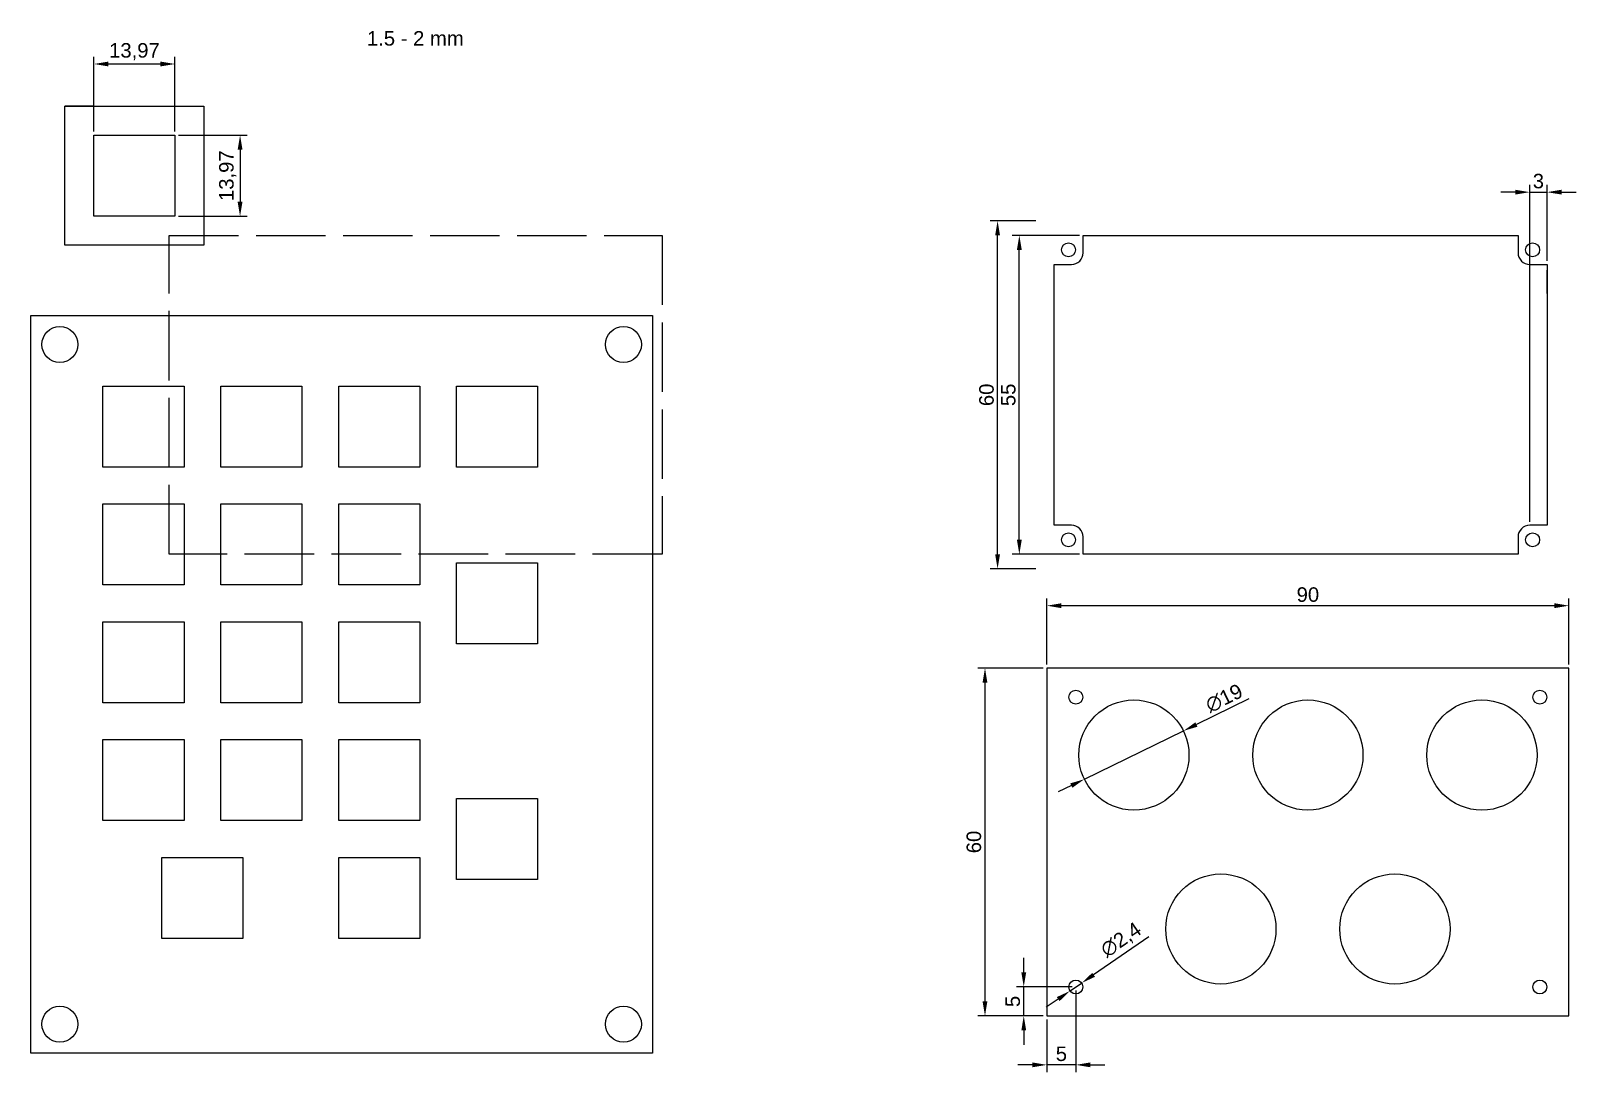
# Model space of a CAD drawing. Header units: millimetres. Extents: x -74 to 399, y -857 to 248.
# Drawn here: x 2 to 268.4, y 68.1 to 247.6 of the extents above; entities that cross this region are included whole.
import ezdxf

# ---------------------------------------------------------------- set-up
doc = ezdxf.new("R2010")
doc.units = ezdxf.units.MM
doc.linetypes.add('ACAD_ISO02W100', pattern=[15, 12, -3])
doc.layers.add('Kóta', color=1, linetype='Continuous')
doc.layers.add('N hrana', color=3, linetype='ACAD_ISO02W100')
doc.styles.get("Standard").update_dxf_attribs({"font": 'arial.ttf'})
doc.dimstyles.new('ISO-25', dxfattribs={"dimtxt": 2.5, "dimasz": 2.5, "dimexe": 1.25, "dimexo": 0.625, "dimtad": 1, "dimtxsty": 'Standard', "dimcen": 2.5, "dimadec": 0, "dimazin": 0, "dimtfac": 1, "dimtmove": 0, "dimatfit": 3, "dimfxl": 1, "dimarcsym": 0})

# ---------------------------------------------------------------- blocks, each defined once
blk = doc.blocks.new('*D1')
at = {"layer": 'Defpoints', "color": 0, "transparency": 16777216}
for p in [(200.68, 126.91), (183.6, 118.58)]:
    blk.add_point(p, dxfattribs=at)
at = {"layer": 'Kóta', "color": 0, "lineweight": -2, "transparency": 16777216}
for p, q in [((211.96, 132.42), (202.92, 128.01)), ((183.6, 118.58), (200.68, 126.91)), ((181.36, 117.48), (179.11, 116.38))]:
    blk.add_line(p, q, dxfattribs=at)
at = {"layer": 'Kóta', "color": 0, "transparency": 16777216}
for points in [[(202.74, 128.39), (203.11, 127.64), (200.68, 126.91)], [(181.17, 117.86), (181.54, 117.11), (183.6, 118.58)]]:
    blk.add_solid(points, dxfattribs=at)
at = {"layer": 'Kóta', "color": 0, "transparency": 16777216, "insert": (207.7, 132.54), "char_height": 2.5, "attachment_point": 5, "rotation": 26.0233}
blk.add_mtext('∅19', dxfattribs=at)
blk = doc.blocks.new('*D2')
at = {"layer": 'Defpoints', "color": 0, "transparency": 16777216}
for p in [(177.14, 148.51), (177.14, 137.75), (267.14, 137.75)]:
    blk.add_point(p, dxfattribs=at)
at = {"layer": 'Kóta', "color": 0, "lineweight": -2, "transparency": 16777216}
for p, q in [((177.14, 138.37), (177.14, 149.76)), ((267.14, 138.37), (267.14, 149.76)), ((264.64, 148.51), (179.64, 148.51))]:
    blk.add_line(p, q, dxfattribs=at)
at = {"layer": 'Kóta', "color": 0, "transparency": 16777216}
for points in [[(179.64, 148.93), (179.64, 148.09), (177.14, 148.51)], [(264.64, 148.93), (264.64, 148.09), (267.14, 148.51)]]:
    blk.add_solid(points, dxfattribs=at)
at = {"layer": 'Kóta', "color": 0, "transparency": 16777216, "insert": (222.14, 150.41), "char_height": 2.5, "attachment_point": 5}
blk.add_mtext('90', dxfattribs=at)
blk = doc.blocks.new('*D3')
at = {"layer": 'Defpoints', "color": 0, "transparency": 16777216}
for p in [(177.14, 137.75), (166.47, 77.75), (177.14, 77.75)]:
    blk.add_point(p, dxfattribs=at)
at = {"layer": 'Kóta', "color": 0, "lineweight": -2, "transparency": 16777216}
for p, q in [((176.52, 137.75), (165.22, 137.75)), ((166.47, 135.25), (166.47, 80.25)), ((176.52, 77.75), (165.22, 77.75))]:
    blk.add_line(p, q, dxfattribs=at)
at = {"layer": 'Kóta', "color": 0, "transparency": 16777216}
for points in [[(166.05, 135.25), (166.88, 135.25), (166.47, 137.75)], [(166.05, 80.25), (166.88, 80.25), (166.47, 77.75)]]:
    blk.add_solid(points, dxfattribs=at)
at = {"layer": 'Kóta', "color": 0, "transparency": 16777216, "insert": (164.56, 107.75), "char_height": 2.5, "attachment_point": 5, "rotation": 90}
blk.add_mtext('60', dxfattribs=at)
blk = doc.blocks.new('*D4')
at = {"layer": 'Defpoints', "color": 0, "transparency": 16777216}
for p in [(183.13, 83.43), (181.15, 82.07)]:
    blk.add_point(p, dxfattribs=at)
at = {"layer": 'Kóta', "color": 0, "lineweight": -2, "transparency": 16777216}
for p, q in [((194.74, 91.39), (185.19, 84.84)), ((181.15, 82.07), (183.13, 83.43)), ((179.09, 80.65), (177.03, 79.24))]:
    blk.add_line(p, q, dxfattribs=at)
at = {"layer": 'Kóta', "color": 0, "transparency": 16777216}
for points in [[(184.96, 85.18), (185.43, 84.5), (183.13, 83.43)], [(178.85, 81), (179.32, 80.31), (181.15, 82.07)]]:
    blk.add_solid(points, dxfattribs=at)
at = {"layer": 'Kóta', "color": 0, "transparency": 16777216, "insert": (190, 90.77), "char_height": 2.5, "attachment_point": 5, "rotation": 34.4506}
blk.add_mtext('∅2,4', dxfattribs=at)
blk = doc.blocks.new('*D5')
at = {"layer": 'Defpoints', "color": 0, "transparency": 16777216}
for p in [(182.14, 82.75), (177.14, 77.75), (177.14, 69.31)]:
    blk.add_point(p, dxfattribs=at)
at = {"layer": 'Kóta', "color": 0, "lineweight": -2, "transparency": 16777216}
for p, q in [((182.14, 82.12), (182.14, 68.06)), ((177.14, 77.12), (177.14, 68.06)), ((174.64, 69.31), (172.14, 69.31)), ((182.14, 69.31), (177.14, 69.31)), ((184.64, 69.31), (187.14, 69.31))]:
    blk.add_line(p, q, dxfattribs=at)
at = {"layer": 'Kóta', "color": 0, "transparency": 16777216}
for points in [[(174.64, 69.73), (174.64, 68.9), (177.14, 69.31)], [(184.64, 69.73), (184.64, 68.9), (182.14, 69.31)]]:
    blk.add_solid(points, dxfattribs=at)
at = {"layer": 'Kóta', "color": 0, "transparency": 16777216, "insert": (179.64, 71.21), "char_height": 2.5, "attachment_point": 5}
blk.add_mtext('5', dxfattribs=at)
blk = doc.blocks.new('*D6')
at = {"layer": 'Defpoints', "color": 0, "transparency": 16777216}
for p in [(173.15, 82.75), (182.14, 82.75), (177.14, 77.75)]:
    blk.add_point(p, dxfattribs=at)
at = {"layer": 'Kóta', "color": 0, "lineweight": -2, "transparency": 16777216}
for p, q in [((173.15, 85.25), (173.15, 87.75)), ((181.52, 82.75), (171.9, 82.75)), ((173.15, 77.75), (173.15, 82.75)), ((176.52, 77.75), (171.9, 77.75)), ((173.15, 75.25), (173.15, 72.75))]:
    blk.add_line(p, q, dxfattribs=at)
at = {"layer": 'Kóta', "color": 0, "transparency": 16777216}
for points in [[(172.74, 85.25), (173.57, 85.25), (173.15, 82.75)], [(172.74, 75.25), (173.57, 75.25), (173.15, 77.75)]]:
    blk.add_solid(points, dxfattribs=at)
at = {"layer": 'Kóta', "color": 0, "transparency": 16777216, "insert": (171.26, 80.25), "char_height": 2.5, "attachment_point": 5, "rotation": 90}
blk.add_mtext('5', dxfattribs=at)
blk = doc.blocks.new('*D7')
at = {"layer": 'Defpoints', "color": 0, "transparency": 16777216}
for p in [(168.64, 214.87), (175.88, 214.87), (175.88, 154.87)]:
    blk.add_point(p, dxfattribs=at)
at = {"layer": 'Kóta', "color": 0, "lineweight": -2, "transparency": 16777216}
for p, q in [((175.25, 214.87), (167.39, 214.87)), ((168.64, 157.37), (168.64, 212.37)), ((175.25, 154.87), (167.39, 154.87))]:
    blk.add_line(p, q, dxfattribs=at)
at = {"layer": 'Kóta', "color": 0, "transparency": 16777216}
for points in [[(168.22, 212.37), (169.06, 212.37), (168.64, 214.87)], [(168.22, 157.37), (169.06, 157.37), (168.64, 154.87)]]:
    blk.add_solid(points, dxfattribs=at)
at = {"layer": 'Kóta', "color": 0, "transparency": 16777216, "insert": (166.74, 184.87), "char_height": 2.5, "attachment_point": 5, "rotation": 90}
blk.add_mtext('60', dxfattribs=at)
blk = doc.blocks.new('*D8')
at = {"layer": 'Defpoints', "color": 0, "transparency": 16777216}
for p in [(263.38, 219.83), (263.38, 207.37), (260.38, 162.37)]:
    blk.add_point(p, dxfattribs=at)
at = {"layer": 'Kóta', "color": 0, "lineweight": -2, "transparency": 16777216}
for p, q in [((257.88, 219.83), (255.38, 219.83)), ((260.38, 163), (260.38, 221.08)), ((260.38, 219.83), (263.38, 219.83)), ((263.38, 208), (263.38, 221.08)), ((265.88, 219.83), (268.38, 219.83))]:
    blk.add_line(p, q, dxfattribs=at)
at = {"layer": 'Kóta', "color": 0, "transparency": 16777216}
for points in [[(257.88, 220.25), (257.88, 219.42), (260.38, 219.83)], [(265.88, 220.25), (265.88, 219.42), (263.38, 219.83)]]:
    blk.add_solid(points, dxfattribs=at)
at = {"layer": 'Kóta', "color": 0, "transparency": 16777216, "insert": (261.88, 221.73), "char_height": 2.5, "attachment_point": 5}
blk.add_mtext('3', dxfattribs=at)
blk = doc.blocks.new('*D9')
at = {"layer": 'Defpoints', "color": 0, "transparency": 16777216}
for p in [(172.39, 212.37), (183.38, 212.37), (183.38, 157.37)]:
    blk.add_point(p, dxfattribs=at)
at = {"layer": 'Kóta', "color": 0, "lineweight": -2, "transparency": 16777216}
for p, q in [((182.75, 212.37), (171.14, 212.37)), ((172.39, 159.87), (172.39, 209.87)), ((182.75, 157.37), (171.14, 157.37))]:
    blk.add_line(p, q, dxfattribs=at)
at = {"layer": 'Kóta', "color": 0, "transparency": 16777216}
for points in [[(171.97, 209.87), (172.81, 209.87), (172.39, 212.37)], [(171.97, 159.87), (172.81, 159.87), (172.39, 157.37)]]:
    blk.add_solid(points, dxfattribs=at)
at = {"layer": 'Kóta', "color": 0, "transparency": 16777216, "insert": (170.49, 184.87), "char_height": 2.5, "attachment_point": 5, "rotation": 90}
blk.add_mtext('55', dxfattribs=at)
blk = doc.blocks.new('*D11')
at = {"layer": 'Defpoints', "color": 0, "transparency": 16777216}
for p in [(26.82, 241.94), (12.85, 229.65), (26.82, 229.65)]:
    blk.add_point(p, dxfattribs=at)
at = {"layer": 'Kóta', "color": 0, "lineweight": -2, "transparency": 16777216}
for p, q in [((12.85, 230.28), (12.85, 243.19)), ((26.82, 230.28), (26.82, 243.19)), ((15.35, 241.94), (24.32, 241.94))]:
    blk.add_line(p, q, dxfattribs=at)
at = {"layer": 'Kóta', "color": 0, "transparency": 16777216}
for points in [[(15.35, 242.35), (15.35, 241.52), (12.85, 241.94)], [(24.32, 242.35), (24.32, 241.52), (26.82, 241.94)]]:
    blk.add_solid(points, dxfattribs=at)
at = {"layer": 'Kóta', "color": 0, "transparency": 16777216, "insert": (19.83, 244.06), "char_height": 2.5, "attachment_point": 5}
blk.add_mtext('13,97', dxfattribs=at)
blk = doc.blocks.new('*D12')
at = {"layer": 'Defpoints', "color": 0, "transparency": 16777216}
for p in [(26.82, 229.65), (26.82, 215.68), (38.04, 215.68)]:
    blk.add_point(p, dxfattribs=at)
at = {"layer": 'Kóta', "color": 0, "lineweight": -2, "transparency": 16777216}
for p, q in [((27.44, 229.65), (39.29, 229.65)), ((38.04, 227.15), (38.04, 218.18)), ((27.44, 215.68), (39.29, 215.68))]:
    blk.add_line(p, q, dxfattribs=at)
at = {"layer": 'Kóta', "color": 0, "transparency": 16777216}
for points in [[(37.62, 227.15), (38.46, 227.15), (38.04, 229.65)], [(37.62, 218.18), (38.46, 218.18), (38.04, 215.68)]]:
    blk.add_solid(points, dxfattribs=at)
at = {"layer": 'Kóta', "color": 0, "transparency": 16777216, "insert": (35.91, 222.67), "char_height": 2.5, "attachment_point": 5, "rotation": 90}
blk.add_mtext('13,97', dxfattribs=at)
blk = doc.blocks.new('*U14')
blk.add_lwpolyline([(-6.985, 6.985), (6.985, 6.985), (6.985, -6.985), (-6.985, -6.985)], close=True)
blk = doc.blocks.new('*U15')
at = {"color": 0, "linetype": 'ByBlock', "lineweight": -2, "transparency": 16777216}
for p in [(0, 0), (0, -40.64)]:
    blk.add_blockref('*U14', p, dxfattribs=at)
blk = doc.blocks.new('*U16')
blk.add_lwpolyline([(-6.985, 6.985), (6.985, 6.985), (6.985, -6.985), (-6.985, -6.985)], close=True)
blk = doc.blocks.new('*U17')
at = {"color": 0, "linetype": 'ByBlock', "lineweight": -2, "transparency": 16777216}
for p in [(0, 0), (0, -20.32)]:
    blk.add_blockref('*U16', p, dxfattribs=at)

msp = doc.modelspace()

# ---------------------------------------------------------------- linework, layer by layer
for p, q in [((12.848, 234.651), (7.848, 234.651)), ((31.818, 215.681), (31.818, 210.681)), ((263.38, 202.373), (263.38, 206.373)), ((1.979, 189.55), (1.979, 198.55)), ((1.979, 198.55), (6.979, 198.55)), ((75.368, 152.085), (75.368, 155.895)), ((177.14, 137.746), (177.14, 134.746)), ((177.14, 137.746), (177.14, 132.746)), ((28.378, 111.445), (24.568, 111.445)), ((109.133, 80.33), (109.133, 71.33)), ((267.14, 77.746), (267.14, 80.746))]:
    msp.add_line(p, q)
for points in [[(7.848, 234.651), (31.818, 234.651), (31.818, 210.681), (7.848, 210.681)], [(12.848, 229.651), (26.818, 229.651), (26.818, 215.681), (12.848, 215.681)], [(1.979, 198.55), (109.133, 198.55), (109.133, 71.33), (1.979, 71.33)], [(14.408, 186.375), (28.378, 186.375), (28.378, 172.405), (14.408, 172.405)], [(34.728, 186.375), (48.698, 186.375), (48.698, 172.405), (34.728, 172.405)], [(55.048, 186.375), (69.018, 186.375), (69.018, 172.405), (55.048, 172.405)], [(75.368, 186.375), (89.338, 186.375), (89.338, 172.405), (75.368, 172.405)], [(14.408, 166.055), (28.378, 166.055), (28.378, 152.085), (14.408, 152.085)], [(34.728, 166.055), (48.698, 166.055), (48.698, 152.085), (34.728, 152.085)], [(55.048, 166.055), (69.018, 166.055), (69.018, 152.085), (55.048, 152.085)], [(14.408, 145.735), (28.378, 145.735), (28.378, 131.765), (14.408, 131.765)], [(34.728, 145.735), (48.698, 145.735), (48.698, 131.765), (34.728, 131.765)], [(55.048, 145.735), (69.018, 145.735), (69.018, 131.765), (55.048, 131.765)], [(177.14, 77.746), (207.14, 77.746), (267.14, 77.746), (267.14, 122.746), (267.14, 137.746), (177.14, 137.746)], [(14.408, 125.415), (28.378, 125.415), (28.378, 111.445), (14.408, 111.445)], [(34.728, 125.415), (48.698, 125.415), (48.698, 111.445), (34.728, 111.445)], [(24.568, 105.095), (38.538, 105.095), (38.538, 91.125), (24.568, 91.125)]]:
    msp.add_lwpolyline(points, close=True)
for centre, radius in [((6.979, 193.55), 3.1), ((104.133, 193.55), 3.1), ((182.14, 132.746), 1.2), ((262.14, 132.746), 1.2), ((192.14, 122.746), 9.5), ((222.14, 122.746), 9.5), ((252.14, 122.746), 9.5), ((207.14, 92.746), 9.5), ((237.14, 92.746), 9.5), ((182.14, 82.746), 1.2), ((262.14, 82.746), 1.2), ((6.979, 76.33), 3.1), ((104.133, 76.33), 3.1)]:
    msp.add_circle(centre, radius)
at = {"layer": 'Defpoints'}
msp.add_lwpolyline([(263.38, 162.373), (260.38, 162.373, 0.4142136), (258.38, 160.373), (258.38, 157.373), (183.38, 157.373), (183.38, 160.373, 0.4142136), (181.38, 162.373), (178.38, 162.373), (178.38, 207.373), (181.38, 207.373, 0.4142136), (183.38, 209.373), (183.38, 212.373), (258.38, 212.373), (258.38, 209.373, 0.4142136), (260.38, 207.373), (263.38, 207.373)], format="xyb", close=True, dxfattribs=at)
for centre in [(180.88, 209.873), (260.88, 209.873), (180.88, 159.873), (260.88, 159.873)]:
    msp.add_circle(centre, 1.2, dxfattribs=at)
at = {"layer": 'N hrana'}
msp.add_lwpolyline([(25.79, 212.373), (110.79, 212.373), (110.79, 157.373), (25.79, 157.373)], close=True, dxfattribs=at)

# ---------------------------------------------------------------- block references
for name, p in [('*U15', (82.353, 148.91)), ('*U17', (62.033, 118.43))]:
    msp.add_blockref(name, p)

# ---------------------------------------------------------------- texts
at = {"layer": 'Kóta', "insert": (59.911, 247.611), "char_height": 2.5, "attachment_point": 1}
msp.add_mtext_dynamic_manual_height_columns('1.5 - 2 mm', width=67.89851, gutter_width=12.5, heights=[0], dxfattribs=at)

# ---------------------------------------------------------------- dimensions: what is measured, and where the dimension line sits
at = {"layer": 'Kóta'}
for base, p1, p2, picture, middle in [((26.818, 241.936), (12.848, 229.651), (26.818, 229.651), '*D11', (19.833, 244.063)), ((263.38, 219.832), (260.38, 162.373), (263.38, 207.373), '*D8', (261.88, 221.734)), ((177.14, 148.511), (267.14, 137.746), (177.14, 137.746), '*D2', (222.14, 150.413)), ((177.14, 69.313), (182.14, 82.746), (177.14, 77.746), '*D5', (179.64, 71.209))]:
    dim = msp.add_linear_dim(base=base, p1=p1, p2=p2, dimstyle='ISO-25', dxfattribs=at)
    dim.commit()
    dim.dimension.update_dxf_attribs({"geometry": picture, "text_midpoint": middle})
for base, p1, p2, picture, middle in [((38.039, 215.681), (26.818, 229.651), (26.818, 215.681), '*D12', (35.911, 222.666)), ((168.641, 214.873), (175.88, 154.873), (175.88, 214.873), '*D7', (166.739, 184.873)), ((172.391, 212.373), (183.38, 157.373), (183.38, 212.373), '*D9', (170.494, 184.873)), ((166.465, 77.746), (177.14, 137.746), (177.14, 77.746), '*D3', (164.564, 107.746)), ((173.153, 82.746), (177.14, 77.746), (182.14, 82.746), '*D6', (171.257, 80.246))]:
    dim = msp.add_linear_dim(base=base, p1=p1, p2=p2, angle=90, dimstyle='ISO-25', dxfattribs=at)
    dim.commit()
    dim.dimension.update_dxf_attribs({"geometry": picture, "text_midpoint": middle})
dim = msp.add_diameter_dim_2p(p1=(183.603, 118.578), p2=(200.677, 126.914), dimstyle='ISO-25', dxfattribs=at)
dim.commit()
dim.dimension.update_dxf_attribs({"geometry": '*D1', "text_midpoint": (207.7, 132.537)})
dim = msp.add_diameter_dim_2p(p1=(181.151, 82.068), p2=(183.13, 83.425), dimstyle='ISO-25', dxfattribs=at)
dim.commit()
dim.dimension.update_dxf_attribs({"geometry": '*D4', "text_midpoint": (191.227, 88.98), "dimtype": 163})

doc.saveas('drawing.dxf')
